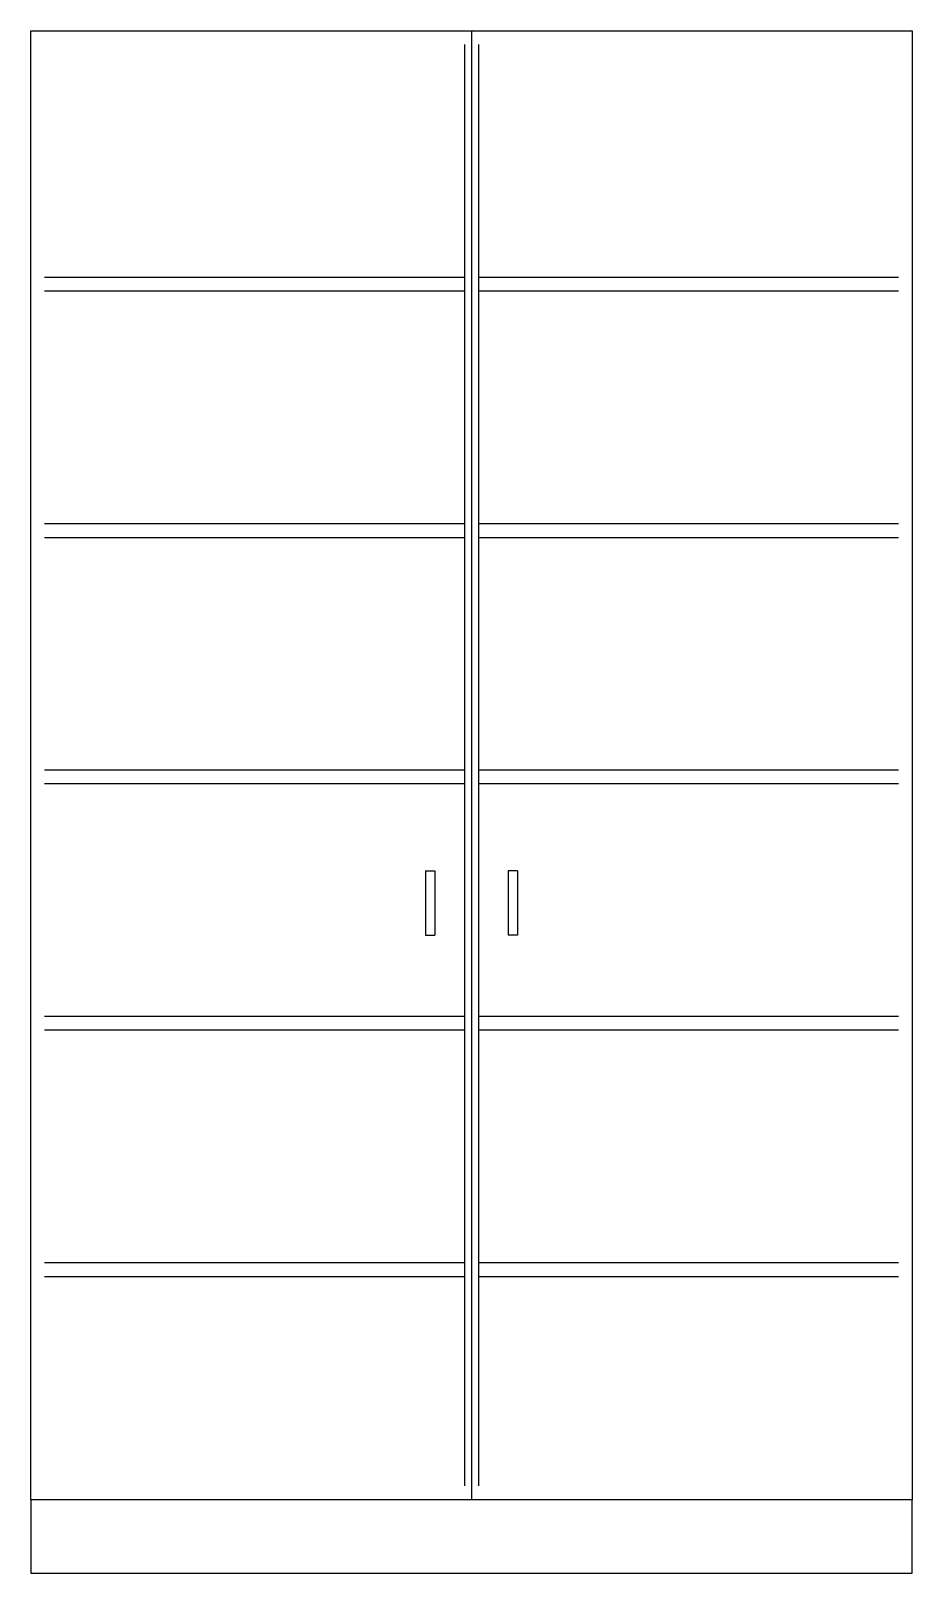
# Model space of a CAD drawing. Extents: x 0 to 48, y 0 to 84.
import ezdxf

# ---------------------------------------------------------------- set-up
doc = ezdxf.new("R2010")
doc.units = 0
doc.header["$LTSCALE"] = 3
doc.linetypes.add('HIDDEN', pattern=[0])
doc.layers.get('0').update_dxf_attribs({"linetype": 'CONTINUOUS'})
doc.layers.add('HID', color=7, linetype='HIDDEN')

msp = doc.modelspace()

# ---------------------------------------------------------------- linework, layer by layer
at = {"color": 0}
for p, q in [((0, 84), (48, 84)), ((0, 4), (0, 84)), ((24, 84), (24, 4)), ((48, 84), (48, 4)), ((21.5, 38.25), (21.5, 34.75)), ((21.5, 38.25), (22, 38.25)), ((22, 38.25), (22, 34.75)), ((26, 38.25), (26, 34.75)), ((26.5, 38.25), (26, 38.25)), ((26.5, 38.25), (26.5, 34.75)), ((21.5, 34.75), (22, 34.75)), ((26.5, 34.75), (26, 34.75)), ((48, 4), (0, 4)), ((0, 4), (0, 0)), ((48, 0), (48, 4)), ((0, 0), (48, 0))]:
    msp.add_line(p, q, dxfattribs=at)
at = {"layer": 'HID', "color": 0}
for p, q in [((23.625, 83.25), (23.625, 4.75)), ((24.375, 83.25), (24.375, 4.75)), ((0.75, 70.586), (23.625, 70.586)), ((24.375, 70.586), (47.25, 70.586)), ((0.75, 69.836), (23.625, 69.836)), ((24.375, 69.836), (47.25, 69.836)), ((0.75, 57.164), (23.625, 57.164)), ((24.375, 57.164), (47.25, 57.164)), ((0.75, 56.414), (23.625, 56.414)), ((24.375, 56.414), (47.25, 56.414)), ((0.75, 43.75), (23.625, 43.75)), ((24.375, 43.75), (47.25, 43.75)), ((0.75, 43), (23.625, 43)), ((24.375, 43), (47.25, 43)), ((0.75, 30.336), (23.625, 30.336)), ((24.375, 30.336), (47.25, 30.336)), ((0.75, 29.586), (23.625, 29.586)), ((24.375, 29.586), (47.25, 29.586)), ((0.75, 16.914), (23.625, 16.914)), ((24.375, 16.914), (47.25, 16.914)), ((0.75, 16.164), (23.625, 16.164)), ((24.375, 16.164), (47.25, 16.164))]:
    msp.add_line(p, q, dxfattribs=at)

doc.saveas('drawing.dxf')
